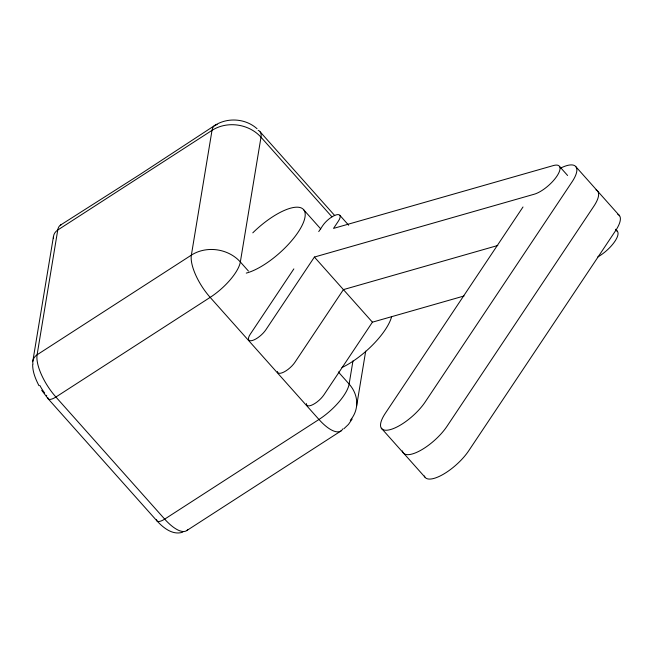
<?xml version="1.0" encoding="UTF-8"?>
<svg xmlns="http://www.w3.org/2000/svg" width="653" height="653" viewBox="0 0 653 653"><rect width="100%" height="100%" fill="white"/><g stroke="black" fill="none" stroke-linecap="round" stroke-linejoin="round"><path stroke-width="0.98" d="M32.658 364.872C32.683 372.21 35.646 379.213 38.935 385.637M32.805 361.313L53.456 236.549M352.963 360.929L349.126 384.07A34.976 29.948 9.4 0 1 350.31 420.295M356.538 406.484L365.696 351.151M293.858 268.889L250.303 334.156A12.366 4.383 -41.7 0 0 252.401 340.491A12.366 4.383 -41.7 0 0 265.934 329.692L314.403 257.053L534.285 194.202A20.684 7.33 -41.7 0 0 556.919 176.139A20.684 7.33 -41.7 0 0 553.409 165.552L333.52 228.403L338.336 221.187A12.366 4.383 -41.7 0 0 336.238 214.861A12.366 4.383 -41.7 0 0 322.704 225.66L318.746 231.586M464.038 295.989L372.422 322.174L323.953 394.804A12.366 4.383 -41.7 0 1 312.893 404.615A12.366 4.383 -41.7 0 1 306.469 403.595M523.004 206.977L385.262 413.39A31.573 11.183 -41.7 0 0 390.657 429.511A31.573 11.183 -41.7 0 0 425.176 401.987L572.101 181.803A31.573 11.183 -41.7 0 0 560.69 168.05M352.138 419.063L348.482 424.385L343.813 428.833M186.782 530.562L341.046 430.923M60.362 225.179L140.044 174.424L214.633 125.531C227.522 117.132 245.577 118.413 257.053 128.723M182.824 532.154C172.784 535.566 163.25 527.812 156.875 520.816L48.085 398.722L41.694 390.274M497.815 245.479L343.413 289.614L294.944 362.252A12.366 4.383 -41.7 0 1 284.243 371.867A12.366 4.383 -41.7 0 1 277.452 371.484M576.052 166.931L619.566 215.776M559.507 166.401L567.604 175.486M615.501 229.244L617.526 231.521M339.887 215.368L348.653 225.212M260.172 131.882L334.711 215.547M331.944 216.837L260.996 137.212A34.976 12.391 -41.7 0 0 258.172 130.322M303.89 210.013L320.762 228.95M314.403 257.053L372.422 322.174M248.45 271.068L240.345 261.967A34.976 29.948 9.4 0 0 191.362 255.135L37.099 354.783A11.656 9.983 9.4 0 0 32.952 364.39M338.319 371.932L349.126 384.07A34.976 12.391 -41.7 0 1 318.958 419.479L164.687 519.119A11.656 4.13 -41.7 0 1 156.54 519.551M381.352 428.221L424.866 477.057M617.787 214.298A31.573 11.183 -41.7 0 1 615.616 230.648L468.691 450.823A31.573 11.183 -41.7 0 1 442.905 474.511A31.573 11.183 -41.7 0 1 424.344 475.988M596.009 189.868A31.573 11.183 -41.7 0 1 593.855 206.226L446.93 426.401A31.573 11.183 -41.7 0 1 420.491 450.456A31.573 11.183 -41.7 0 1 402.411 450.913M615.567 230.297A20.684 7.33 -41.7 0 1 614.938 241.259A20.684 7.33 -41.7 0 1 597.789 256.947M391.522 317.023A46.632 16.521 -41.7 0 1 341.952 367.541M252.793 232.843A46.632 16.521 -41.7 0 1 298.756 207.287A46.632 16.521 -41.7 0 1 293.752 238.157A46.632 16.521 -41.7 0 1 246.263 273.101M342.76 428.907A34.976 13.15 57.1 0 1 318.958 419.479L210.168 297.376A34.976 13.15 57.1 0 1 191.362 255.135L212.013 130.371A34.976 13.15 57.1 0 1 217.18 124.601M187.746 529.681A34.976 13.15 57.1 0 1 164.687 519.119L55.905 397.024A34.976 13.15 57.1 0 1 37.099 354.783L57.75 230.019A34.976 13.15 57.1 0 1 61.537 224.567M47.759 397.457A11.656 4.13 -41.7 0 0 55.905 397.024L210.168 297.376A34.976 12.391 -41.7 0 0 240.345 261.967L260.996 137.212A34.976 29.948 9.4 0 0 212.013 130.371L57.75 230.019A11.656 9.983 9.4 0 0 53.44 238.614M46.747 395.71A23.304 8.758 57.1 0 1 46.396 395.285M44.682 393.09A23.304 8.758 57.1 0 1 39.817 385.401"/></g></svg>
